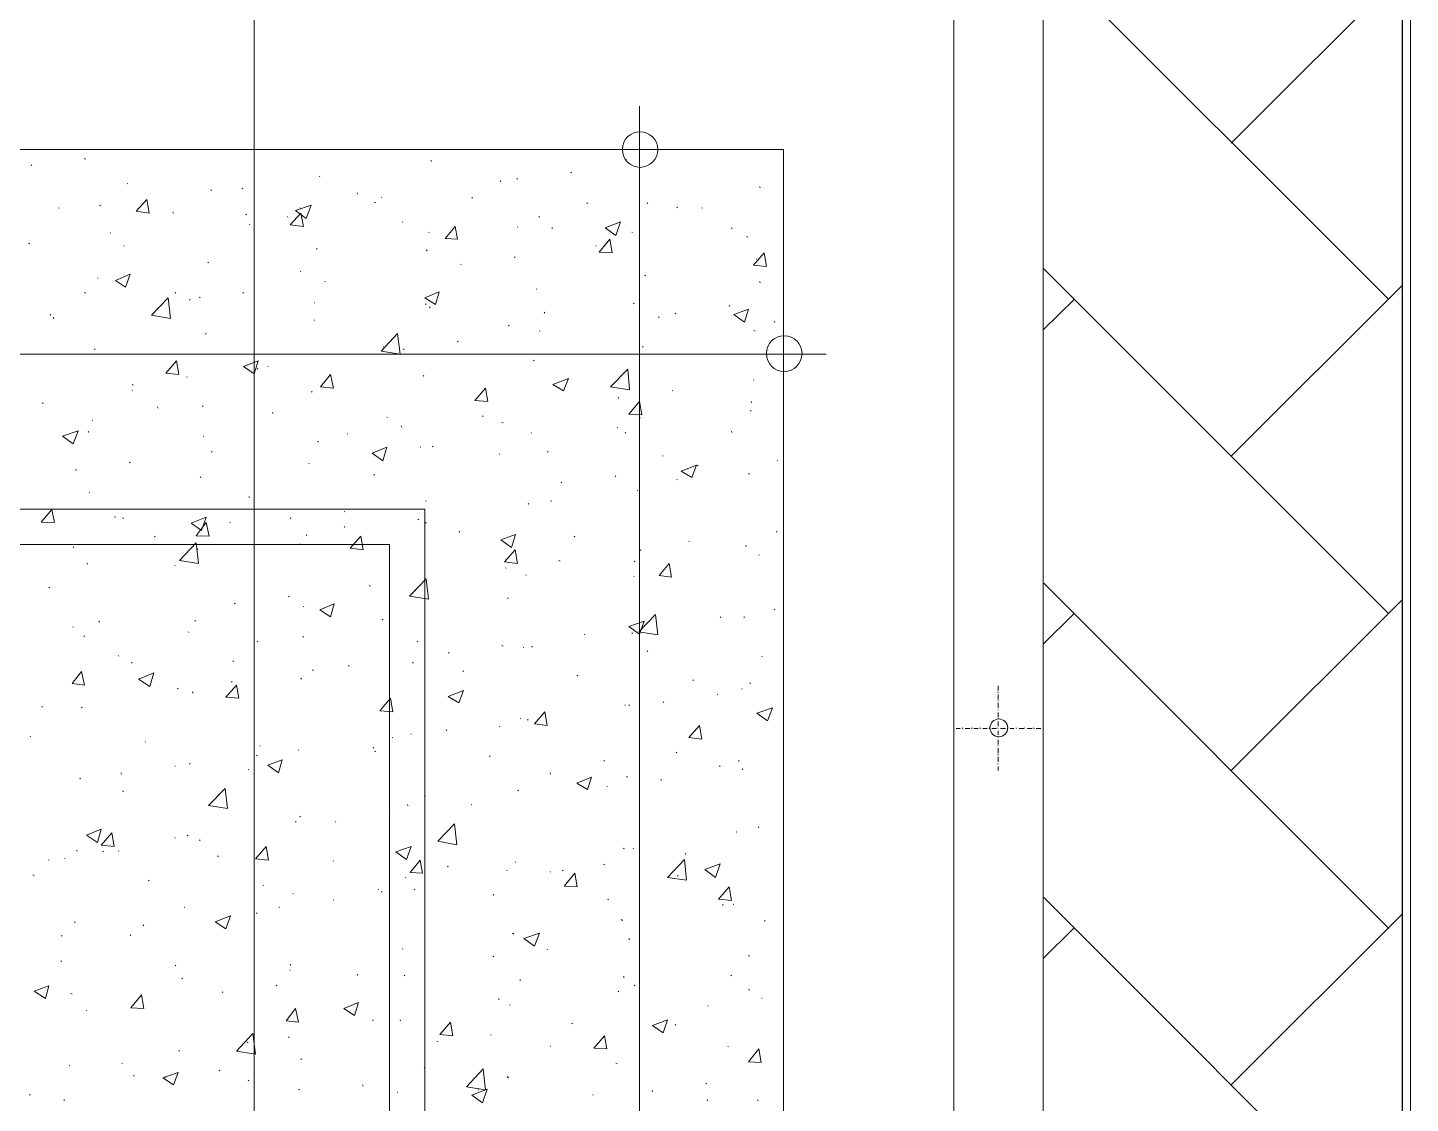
# Model space of a CAD drawing. Header units: millimetres. Extents: x 2928 to 3112, y 1220 to 1280.
# Drawn here: x 2979.422 to 2983.309, y 1259.882 to 1262.905 of the extents above; entities that cross this region are included whole.
import ezdxf

# ---------------------------------------------------------------- set-up
doc = ezdxf.new("R2010")
doc.units = ezdxf.units.MM

msp = doc.modelspace()

# ---------------------------------------------------------------- linework, layer by layer
at = {"color": 7, "linetype": 'Continuous', "lineweight": -2, "true_color": 0x000007}
msp.add_lwpolyline([(2983.28525, 1264.04728), (2983.28525, 1239.30359), (2983.28525, 1239.30359)], dxfattribs=at)
at = {"color": 9, "linetype": 'Continuous', "lineweight": 5, "true_color": 0xbababa}
for points in [[(2983.30858, 1239.30359), (2983.30858, 1264.04728), (2983.30858, 1264.04728)], [(2983.24858, 1262.14059), (2982.27857, 1263.1106), (2982.27857, 1263.1106)], [(2982.80524, 1262.58059), (2983.28525, 1263.0606), (2983.28525, 1263.0606)], [(2983.24858, 1261.25724), (2982.27857, 1262.22725), (2982.27857, 1262.22725)], [(2982.80524, 1261.70058), (2983.28525, 1262.18059), (2983.28525, 1262.18059)], [(2983.24858, 1260.37389), (2982.27857, 1261.34391), (2982.27857, 1261.34391)], [(2982.80524, 1260.81723), (2983.28525, 1261.29724), (2983.28525, 1261.29724)], [(2983.24858, 1259.49055), (2982.27857, 1260.46056), (2982.27857, 1260.46056)], [(2982.80524, 1259.93389), (2983.28525, 1260.41389), (2983.28525, 1260.41389)]]:
    msp.add_lwpolyline(points, dxfattribs=at)
at = {"color": 252, "linetype": 'Continuous', "lineweight": 13, "true_color": 0x989898}
msp.add_lwpolyline([(2982.2769, 1240.06027), (2940.24797, 1240.06027), (2940.24797, 1263.2906), (2982.2769, 1263.2906)], close=True, dxfattribs=at)
at = {"color": 7, "linetype": 'Continuous', "lineweight": 20, "true_color": 0x000007}
msp.add_lwpolyline([(2957.20821, 1263.03893), (2982.02523, 1263.03893), (2982.02523, 1240.31361), (2957.20821, 1240.31361), (2957.20821, 1240.06027), (2982.2769, 1240.06027), (2982.2769, 1263.2906), (2957.20821, 1263.2906)], close=True, dxfattribs=at)
at = {"color": 253, "linetype": 'Continuous', "lineweight": 5, "true_color": 0x9a9a9a}
for points in [[(2980.05854, 1262.93893), (2980.05854, 1240.41361), (2980.05854, 1240.41361)], [(2981.48356, 1262.56226), (2981.13189, 1262.56226), (2981.13189, 1262.56226)], [(2981.54689, 1262.49726), (2981.54689, 1261.97725), (2981.54689, 1261.97725)], [(2981.14189, 1262.46059), (2981.14189, 1240.89028), (2981.14189, 1240.89028)], [(2981.44522, 1261.98725), (2941.07965, 1261.98725), (2941.07965, 1261.98725)], [(2961.3116, 1241.9003), (2980.43854, 1241.9003), (2980.43854, 1247.74538), (2972.27343, 1247.74538), (2972.27343, 1256.61384), (2980.43854, 1256.61384), (2980.43854, 1261.45224), (2961.3116, 1261.45224), (2961.3116, 1249.1904)]]:
    msp.add_lwpolyline(points, dxfattribs=at)
at = {"color": 7, "linetype": 'Continuous', "lineweight": 20, "true_color": 0x000007}
for points in [[(2981.14189, 1262.44059), (2981.14189, 1262.68393), (2981.14189, 1262.68393)], [(2981.02022, 1262.56226), (2981.26355, 1262.56226), (2981.26355, 1262.56226)], [(2981.54689, 1262.10892), (2981.54689, 1261.86558), (2981.54689, 1261.86558)], [(2981.42522, 1261.98725), (2981.66689, 1261.98725), (2981.66689, 1261.98725)]]:
    msp.add_lwpolyline(points, dxfattribs=at)
at = {"color": 253, "linetype": 'Continuous', "lineweight": 5, "true_color": 0x9a9a9a}
for points in [[(2940.97965, 1262.56226), (2981.54689, 1262.56226), (2981.54689, 1240.79028), (2940.97965, 1240.79028)], [(2941.98633, 1261.55224), (2980.53854, 1261.55224), (2980.53854, 1241.8003), (2941.98633, 1241.8003)]]:
    msp.add_lwpolyline(points, close=True, dxfattribs=at)
at = {"color": 92, "linetype": 'Continuous', "lineweight": 13, "true_color": 0x00b800}
for points in [[(2979.5852, 1262.53559), (2979.58186, 1262.53726), (2979.58186, 1262.53726)], [(2980.55688, 1262.52892), (2980.55521, 1262.53226), (2980.55521, 1262.53226)], [(2981.10522, 1262.53226), (2981.10355, 1262.53393), (2981.10355, 1262.53393)], [(2981.18022, 1262.52726), (2981.17855, 1262.52892), (2981.17855, 1262.52892)], [(2979.43353, 1262.51726), (2979.43186, 1262.51892), (2979.43186, 1262.51892)], [(2980.24354, 1262.48559), (2980.24187, 1262.48726), (2980.24187, 1262.48726)], [(2980.95022, 1262.49726), (2980.94855, 1262.49892), (2980.94855, 1262.49892)], [(2979.70353, 1262.46559), (2979.70187, 1262.46726), (2979.70187, 1262.46726)], [(2979.93854, 1262.44726), (2979.93687, 1262.44892), (2979.93687, 1262.44892)], [(2980.02687, 1262.45226), (2980.02354, 1262.45392), (2980.02354, 1262.45392)], [(2980.75188, 1262.47226), (2980.75021, 1262.47392), (2980.75021, 1262.47392)], [(2980.79855, 1262.47892), (2980.79688, 1262.48059), (2980.79688, 1262.48059)], [(2981.48189, 1262.45559), (2981.47856, 1262.45726), (2981.47856, 1262.45726)], [(2979.72687, 1262.38892), (2979.75687, 1262.42226), (2979.75687, 1262.42226)], [(2979.76353, 1262.38392), (2979.75687, 1262.42226), (2979.75687, 1262.42226)], [(2980.35021, 1262.43726), (2980.34854, 1262.44059), (2980.34854, 1262.44059)], [(2980.40021, 1262.41226), (2980.39688, 1262.41392), (2980.39688, 1262.41392)], [(2980.41688, 1262.42726), (2980.41521, 1262.42892), (2980.41521, 1262.42892)], [(2980.67188, 1262.42559), (2980.67021, 1262.42726), (2980.67021, 1262.42726)], [(2980.99522, 1262.41059), (2980.99355, 1262.41226), (2980.99355, 1262.41226)], [(2981.16522, 1262.41059), (2981.16355, 1262.41226), (2981.16355, 1262.41226)], [(2979.5102, 1262.39726), (2979.50853, 1262.39892), (2979.50853, 1262.39892)], [(2979.62686, 1262.40392), (2979.6252, 1262.40559), (2979.6252, 1262.40559)], [(2979.72687, 1262.38892), (2979.76353, 1262.38392), (2979.76353, 1262.38392)], [(2979.83187, 1262.38392), (2979.8302, 1262.38726), (2979.8302, 1262.38726)], [(2980.03687, 1262.37892), (2980.0352, 1262.38059), (2980.0352, 1262.38059)], [(2980.15354, 1262.37226), (2980.15187, 1262.37392), (2980.15187, 1262.37392)], [(2980.16021, 1262.35059), (2980.19021, 1262.38392), (2980.19021, 1262.38392)], [(2980.17521, 1262.39059), (2980.21854, 1262.40559), (2980.21854, 1262.40559)], [(2980.17521, 1262.39059), (2980.20521, 1262.36892), (2980.20521, 1262.36892)], [(2980.18854, 1262.39726), (2980.18687, 1262.39892), (2980.18687, 1262.39892)], [(2980.19687, 1262.34559), (2980.19021, 1262.38392), (2980.19021, 1262.38392)], [(2980.20521, 1262.36892), (2980.21854, 1262.40559), (2980.21854, 1262.40559)], [(2980.86022, 1262.37226), (2980.85855, 1262.37392), (2980.85855, 1262.37392)], [(2981.24855, 1262.39892), (2981.24689, 1262.40059), (2981.24689, 1262.40059)], [(2981.31856, 1262.39726), (2981.31689, 1262.39892), (2981.31689, 1262.39892)], [(2980.04687, 1262.35059), (2980.0452, 1262.35226), (2980.0452, 1262.35226)], [(2980.16021, 1262.35059), (2980.19687, 1262.34559), (2980.19687, 1262.34559)], [(2980.47688, 1262.35726), (2980.47521, 1262.35892), (2980.47521, 1262.35892)], [(2980.55021, 1262.32892), (2980.54854, 1262.33059), (2980.54854, 1262.33059)], [(2980.59521, 1262.31226), (2980.62355, 1262.34559), (2980.62355, 1262.34559)], [(2980.63021, 1262.31059), (2980.62355, 1262.34559), (2980.62355, 1262.34559)], [(2980.80021, 1262.34392), (2980.79855, 1262.34559), (2980.79855, 1262.34559)], [(2980.89688, 1262.34059), (2980.89522, 1262.34226), (2980.89522, 1262.34226)], [(2981.04522, 1262.34226), (2981.08855, 1262.35892), (2981.08855, 1262.35892)], [(2981.04522, 1262.34226), (2981.07522, 1262.32059), (2981.07522, 1262.32059)], [(2981.07522, 1262.32059), (2981.08855, 1262.35892), (2981.08855, 1262.35892)], [(2981.12189, 1262.32892), (2981.12022, 1262.33059), (2981.12022, 1262.33059)], [(2981.40189, 1262.34059), (2981.40022, 1262.34226), (2981.40022, 1262.34226)], [(2979.42686, 1262.29726), (2979.42519, 1262.29892), (2979.42519, 1262.29892)], [(2979.6552, 1262.32726), (2979.65353, 1262.32892), (2979.65353, 1262.32892)], [(2979.69353, 1262.29059), (2979.69187, 1262.29225), (2979.69187, 1262.29225)], [(2980.59521, 1262.31226), (2980.63021, 1262.31059), (2980.63021, 1262.31059)], [(2981.02022, 1262.29059), (2981.01855, 1262.29225), (2981.01855, 1262.29225)], [(2981.02855, 1262.27392), (2981.05855, 1262.31059), (2981.05855, 1262.31059)], [(2981.06522, 1262.27225), (2981.05855, 1262.31059), (2981.05855, 1262.31059)], [(2981.44522, 1262.31559), (2981.44356, 1262.31892), (2981.44356, 1262.31892)], [(2980.23521, 1262.28225), (2980.23354, 1262.28392), (2980.23354, 1262.28392)], [(2980.54521, 1262.27725), (2980.54188, 1262.28059), (2980.54188, 1262.28059)], [(2980.79188, 1262.25892), (2980.79021, 1262.26059), (2980.79021, 1262.26059)], [(2981.02855, 1262.27392), (2981.06522, 1262.27225), (2981.06522, 1262.27225)], [(2981.46189, 1262.23725), (2981.49189, 1262.27225), (2981.49189, 1262.27225)], [(2981.47189, 1262.25392), (2981.47022, 1262.25559), (2981.47022, 1262.25559)], [(2981.49856, 1262.23392), (2981.49189, 1262.27225), (2981.49189, 1262.27225)], [(2979.9302, 1262.24392), (2979.92854, 1262.24559), (2979.92854, 1262.24559)], [(2980.19021, 1262.21892), (2980.18854, 1262.22059), (2980.18854, 1262.22059)], [(2980.64021, 1262.23892), (2980.63855, 1262.24059), (2980.63855, 1262.24059)], [(2981.46189, 1262.23725), (2981.49856, 1262.23392), (2981.49856, 1262.23392)], [(2979.6202, 1262.20059), (2979.61853, 1262.20225), (2979.61853, 1262.20225)], [(2979.66853, 1262.19392), (2979.7102, 1262.21225), (2979.7102, 1262.21225)], [(2979.66853, 1262.19392), (2979.69687, 1262.17559), (2979.69687, 1262.17559)], [(2979.69687, 1262.17559), (2979.7102, 1262.21225), (2979.7102, 1262.21225)], [(2980.25854, 1262.19059), (2980.25687, 1262.19225), (2980.25687, 1262.19225)], [(2981.15855, 1262.20725), (2981.15689, 1262.20892), (2981.15689, 1262.20892)], [(2981.48189, 1262.18892), (2981.47856, 1262.19059), (2981.47856, 1262.19059)], [(2979.5852, 1262.15892), (2979.58186, 1262.16059), (2979.58186, 1262.16059)], [(2979.7702, 1262.09725), (2979.81687, 1262.14559), (2979.81687, 1262.14559)], [(2979.82353, 1262.08725), (2979.81687, 1262.14559), (2979.81687, 1262.14559)], [(2979.83853, 1262.15892), (2979.83687, 1262.16059), (2979.83687, 1262.16059)], [(2979.87853, 1262.13892), (2979.87687, 1262.14059), (2979.87687, 1262.14059)], [(2979.90687, 1262.14559), (2979.9052, 1262.14725), (2979.9052, 1262.14725)], [(2980.02854, 1262.15892), (2980.02687, 1262.16059), (2980.02687, 1262.16059)], [(2980.53854, 1262.14559), (2980.57854, 1262.16225), (2980.57854, 1262.16225)], [(2980.53854, 1262.14559), (2980.56854, 1262.12725), (2980.56854, 1262.12725)], [(2980.56854, 1262.12725), (2980.57854, 1262.16225), (2980.57854, 1262.16225)], [(2980.85355, 1262.16892), (2980.85188, 1262.17059), (2980.85188, 1262.17059)], [(2979.48686, 1262.09725), (2979.4852, 1262.09892), (2979.4852, 1262.09892)], [(2979.7702, 1262.09725), (2979.82353, 1262.08725), (2979.82353, 1262.08725)], [(2980.22854, 1262.13059), (2980.22687, 1262.13225), (2980.22687, 1262.13225)], [(2980.54188, 1262.12725), (2980.54021, 1262.12892), (2980.54021, 1262.12892)], [(2980.55354, 1262.11725), (2980.55188, 1262.12059), (2980.55188, 1262.12059)], [(2980.87522, 1262.10225), (2980.87355, 1262.10559), (2980.87355, 1262.10559)], [(2981.12689, 1262.12892), (2981.12522, 1262.13059), (2981.12522, 1262.13059)], [(2981.24355, 1262.10059), (2981.24189, 1262.10225), (2981.24189, 1262.10225)], [(2981.39522, 1262.12225), (2981.39356, 1262.12392), (2981.39356, 1262.12392)], [(2981.40689, 1262.09892), (2981.44856, 1262.11392), (2981.44856, 1262.11392)], [(2981.40689, 1262.09892), (2981.43689, 1262.07725), (2981.43689, 1262.07725)], [(2981.43689, 1262.07725), (2981.44856, 1262.11392), (2981.44856, 1262.11392)], [(2979.4952, 1262.08725), (2979.49353, 1262.09059), (2979.49353, 1262.09059)], [(2980.22854, 1262.08225), (2980.22687, 1262.08392), (2980.22687, 1262.08392)], [(2980.77521, 1262.06725), (2980.77355, 1262.06892), (2980.77355, 1262.06892)], [(2981.19689, 1262.09059), (2981.19522, 1262.09225), (2981.19522, 1262.09225)], [(2981.52189, 1262.07725), (2981.52022, 1262.07892), (2981.52022, 1262.07892)], [(2979.92354, 1262.04392), (2979.92187, 1262.04558), (2979.92187, 1262.04558)], [(2980.41521, 1261.99558), (2980.46188, 1262.04558), (2980.46188, 1262.04558)], [(2980.46854, 1261.98725), (2980.46188, 1262.04558), (2980.46188, 1262.04558)], [(2980.63188, 1262.02225), (2980.63021, 1262.02392), (2980.63021, 1262.02392)], [(2980.86188, 1262.05225), (2980.86022, 1262.05392), (2980.86022, 1262.05392)], [(2981.46689, 1262.05225), (2981.46356, 1262.05392), (2981.46356, 1262.05392)], [(2979.61186, 1262.00058), (2979.6102, 1262.00225), (2979.6102, 1262.00225)], [(2980.41521, 1261.99558), (2980.46854, 1261.98725), (2980.46854, 1261.98725)], [(2980.42354, 1262.00725), (2980.42188, 1262.00892), (2980.42188, 1262.00892)], [(2980.48021, 1262.00058), (2980.47854, 1262.00225), (2980.47854, 1262.00225)], [(2981.15189, 1262.00725), (2981.15022, 1262.00892), (2981.15022, 1262.00892)], [(2979.8102, 1261.93392), (2979.8402, 1261.96892), (2979.8402, 1261.96892)], [(2979.84687, 1261.93058), (2979.8402, 1261.96892), (2979.8402, 1261.96892)], [(2980.02854, 1261.95225), (2980.0702, 1261.96892), (2980.0702, 1261.96892)], [(2980.02854, 1261.95225), (2980.05854, 1261.93225), (2980.05854, 1261.93225)], [(2980.05854, 1261.93225), (2980.0702, 1261.96892), (2980.0702, 1261.96892)], [(2980.06854, 1261.94558), (2980.06687, 1261.94725), (2980.06687, 1261.94725)], [(2980.09854, 1261.95225), (2980.09687, 1261.95392), (2980.09687, 1261.95392)], [(2980.84522, 1261.96892), (2980.84355, 1261.97058), (2980.84355, 1261.97058)], [(2981.06022, 1261.89558), (2981.10855, 1261.94558), (2981.10855, 1261.94558)], [(2981.11355, 1261.88725), (2981.10855, 1261.94558), (2981.10855, 1261.94558)], [(2979.71853, 1261.90058), (2979.71687, 1261.90225), (2979.71687, 1261.90225)], [(2979.8102, 1261.93392), (2979.84687, 1261.93058), (2979.84687, 1261.93058)], [(2979.8702, 1261.92225), (2979.86853, 1261.92392), (2979.86853, 1261.92392)], [(2980.24521, 1261.89558), (2980.27354, 1261.93058), (2980.27354, 1261.93058)], [(2980.28187, 1261.89225), (2980.27354, 1261.93058), (2980.27354, 1261.93058)], [(2980.53521, 1261.92558), (2980.53354, 1261.92725), (2980.53354, 1261.92725)], [(2980.89855, 1261.90225), (2980.94188, 1261.91892), (2980.94188, 1261.91892)], [(2980.89855, 1261.90225), (2980.92855, 1261.88392), (2980.92855, 1261.88392)], [(2980.92855, 1261.88392), (2980.94188, 1261.91892), (2980.94188, 1261.91892)], [(2981.46356, 1261.91392), (2981.46189, 1261.91558), (2981.46189, 1261.91558)], [(2979.71687, 1261.88558), (2979.7152, 1261.88725), (2979.7152, 1261.88725)], [(2980.22187, 1261.88058), (2980.22021, 1261.88225), (2980.22021, 1261.88225)], [(2980.24521, 1261.89558), (2980.28187, 1261.89225), (2980.28187, 1261.89225)], [(2980.67855, 1261.85725), (2980.70855, 1261.89225), (2980.70855, 1261.89225)], [(2980.71521, 1261.85392), (2980.70855, 1261.89225), (2980.70855, 1261.89225)], [(2981.06022, 1261.89558), (2981.11355, 1261.88725), (2981.11355, 1261.88725)], [(2981.08355, 1261.86392), (2981.08189, 1261.86558), (2981.08189, 1261.86558)], [(2981.23522, 1261.88392), (2981.23355, 1261.88558), (2981.23355, 1261.88558)], [(2979.4652, 1261.84892), (2979.46353, 1261.85058), (2979.46353, 1261.85058)], [(2979.78853, 1261.83558), (2979.78687, 1261.83892), (2979.78687, 1261.83892)], [(2979.9152, 1261.84058), (2979.91354, 1261.84225), (2979.91354, 1261.84225)], [(2980.67855, 1261.85725), (2980.71521, 1261.85392), (2980.71521, 1261.85392)], [(2981.11189, 1261.81891), (2981.14189, 1261.85392), (2981.14189, 1261.85392)], [(2981.14855, 1261.81725), (2981.14189, 1261.85392), (2981.14189, 1261.85392)], [(2981.45522, 1261.82725), (2981.45356, 1261.82891), (2981.45356, 1261.82891)], [(2981.45689, 1261.85058), (2981.45522, 1261.85392), (2981.45522, 1261.85392)], [(2979.6052, 1261.80058), (2979.60353, 1261.80225), (2979.60353, 1261.80225)], [(2980.11187, 1261.82058), (2980.1102, 1261.82391), (2980.1102, 1261.82391)], [(2980.43354, 1261.80891), (2980.43188, 1261.81058), (2980.43188, 1261.81058)], [(2980.47354, 1261.78225), (2980.47188, 1261.78558), (2980.47188, 1261.78558)], [(2980.70188, 1261.81225), (2980.70021, 1261.81391), (2980.70021, 1261.81391)], [(2980.75855, 1261.79391), (2980.75521, 1261.79558), (2980.75521, 1261.79558)], [(2981.11189, 1261.81891), (2981.14855, 1261.81725), (2981.14855, 1261.81725)], [(2981.14355, 1261.80725), (2981.14189, 1261.80891), (2981.14189, 1261.80891)], [(2979.5202, 1261.75725), (2979.56353, 1261.77225), (2979.56353, 1261.77225)], [(2979.5202, 1261.75725), (2979.5502, 1261.73558), (2979.5502, 1261.73558)], [(2979.5502, 1261.73558), (2979.56353, 1261.77225), (2979.56353, 1261.77225)], [(2979.59353, 1261.76725), (2979.59186, 1261.77058), (2979.59186, 1261.77058)], [(2979.91687, 1261.75558), (2979.9152, 1261.75725), (2979.9152, 1261.75725)], [(2980.32187, 1261.76225), (2980.32021, 1261.76391), (2980.32021, 1261.76391)], [(2980.83855, 1261.76558), (2980.83688, 1261.76725), (2980.83688, 1261.76725)], [(2981.08022, 1261.78058), (2981.07855, 1261.78225), (2981.07855, 1261.78225)], [(2981.10355, 1261.76558), (2981.10189, 1261.76725), (2981.10189, 1261.76725)], [(2981.40189, 1261.76725), (2981.40022, 1261.77058), (2981.40022, 1261.77058)], [(2981.54689, 1261.78058), (2981.54523, 1261.78225), (2981.54523, 1261.78225)], [(2981.54689, 1261.78058), (2981.54523, 1261.78225), (2981.54523, 1261.78225)], [(2979.9402, 1261.71225), (2979.93854, 1261.71391), (2979.93854, 1261.71391)], [(2980.24021, 1261.74058), (2980.23687, 1261.74225), (2980.23687, 1261.74225)], [(2980.39021, 1261.70891), (2980.43188, 1261.72558), (2980.43188, 1261.72558)], [(2980.39021, 1261.70891), (2980.42021, 1261.68725), (2980.42021, 1261.68725)], [(2980.42021, 1261.68725), (2980.43188, 1261.72558), (2980.43188, 1261.72558)], [(2980.52688, 1261.72558), (2980.52521, 1261.72725), (2980.52521, 1261.72725)], [(2980.56188, 1261.72725), (2980.56021, 1261.72891), (2980.56021, 1261.72891)], [(2980.88522, 1261.71225), (2980.88355, 1261.71391), (2980.88355, 1261.71391)], [(2979.7102, 1261.68225), (2979.70853, 1261.68391), (2979.70853, 1261.68391)], [(2980.21354, 1261.67891), (2980.21187, 1261.68058), (2980.21187, 1261.68058)], [(2980.74855, 1261.70558), (2980.74688, 1261.70725), (2980.74688, 1261.70725)], [(2981.20855, 1261.70058), (2981.20689, 1261.70225), (2981.20689, 1261.70225)], [(2981.25855, 1261.65891), (2981.30189, 1261.67558), (2981.30189, 1261.67558)], [(2981.28855, 1261.64058), (2981.30189, 1261.67558), (2981.30189, 1261.67558)], [(2981.30689, 1261.67391), (2981.30356, 1261.67558), (2981.30356, 1261.67558)], [(2981.53023, 1261.68725), (2981.52856, 1261.68891), (2981.52856, 1261.68891)], [(2979.55853, 1261.66058), (2979.55686, 1261.66391), (2979.55686, 1261.66391)], [(2979.90854, 1261.64058), (2979.90687, 1261.64225), (2979.90687, 1261.64225)], [(2980.39688, 1261.64725), (2980.39521, 1261.64891), (2980.39521, 1261.64891)], [(2981.07522, 1261.64391), (2981.07355, 1261.64558), (2981.07355, 1261.64558)], [(2981.24855, 1261.63391), (2981.24689, 1261.63558), (2981.24689, 1261.63558)], [(2981.25855, 1261.65891), (2981.28855, 1261.64058), (2981.28855, 1261.64058)], [(2981.45189, 1261.65058), (2981.44856, 1261.65225), (2981.44856, 1261.65225)], [(2979.59686, 1261.59725), (2979.5952, 1261.59891), (2979.5952, 1261.59891)], [(2980.92355, 1261.62558), (2980.92188, 1261.62725), (2980.92188, 1261.62725)], [(2981.13689, 1261.60391), (2981.13522, 1261.60558), (2981.13522, 1261.60558)], [(2980.0452, 1261.58391), (2980.04354, 1261.58724), (2980.04354, 1261.58724)], [(2980.54188, 1261.57391), (2980.54021, 1261.57558), (2980.54021, 1261.57558)], [(2980.83022, 1261.56558), (2980.82855, 1261.56724), (2980.82855, 1261.56724)], [(2980.89522, 1261.57391), (2980.89188, 1261.57558), (2980.89188, 1261.57558)], [(2979.4602, 1261.51558), (2979.4902, 1261.55058), (2979.4902, 1261.55058)], [(2979.4602, 1261.51558), (2979.49686, 1261.51391), (2979.49686, 1261.51391)], [(2979.49686, 1261.51391), (2979.4902, 1261.55058), (2979.4902, 1261.55058)], [(2979.66853, 1261.52891), (2979.6652, 1261.53058), (2979.6652, 1261.53058)], [(2979.69187, 1261.52558), (2979.68853, 1261.52724), (2979.68853, 1261.52724)], [(2979.88187, 1261.51224), (2979.92354, 1261.52891), (2979.92354, 1261.52891)], [(2979.8952, 1261.47724), (2979.92354, 1261.51391), (2979.92354, 1261.51391)], [(2979.9102, 1261.49224), (2979.92354, 1261.52891), (2979.92354, 1261.52891)], [(2979.93187, 1261.47558), (2979.92354, 1261.51391), (2979.92354, 1261.51391)], [(2979.99187, 1261.51391), (2979.9902, 1261.51558), (2979.9902, 1261.51558)], [(2980.16187, 1261.52558), (2980.16021, 1261.52724), (2980.16021, 1261.52724)], [(2980.31354, 1261.54391), (2980.31187, 1261.54558), (2980.31187, 1261.54558)], [(2980.52188, 1261.52224), (2980.51854, 1261.52391), (2980.51854, 1261.52391)], [(2980.54188, 1261.51224), (2980.54021, 1261.51391), (2980.54021, 1261.51391)], [(2979.7802, 1261.47391), (2979.77853, 1261.47558), (2979.77853, 1261.47558)], [(2979.88187, 1261.51224), (2979.9102, 1261.49224), (2979.9102, 1261.49224)], [(2979.8952, 1261.47724), (2979.93187, 1261.47558), (2979.93187, 1261.47558)], [(2980.20687, 1261.47724), (2980.20521, 1261.48058), (2980.20521, 1261.48058)], [(2980.31354, 1261.50058), (2980.31187, 1261.50391), (2980.31187, 1261.50391)], [(2980.32854, 1261.44224), (2980.35854, 1261.47558), (2980.35854, 1261.47558)], [(2980.36521, 1261.43724), (2980.35854, 1261.47558), (2980.35854, 1261.47558)], [(2980.63688, 1261.48724), (2980.63521, 1261.48891), (2980.63521, 1261.48891)], [(2980.75188, 1261.46558), (2980.79355, 1261.48058), (2980.79355, 1261.48058)], [(2980.78188, 1261.44391), (2980.79355, 1261.48058), (2980.79355, 1261.48058)], [(2980.96022, 1261.47391), (2980.95855, 1261.47558), (2980.95855, 1261.47558)], [(2981.52856, 1261.48724), (2981.52689, 1261.48891), (2981.52689, 1261.48891)], [(2979.55186, 1261.44391), (2979.5502, 1261.44558), (2979.5502, 1261.44558)], [(2979.84853, 1261.40724), (2979.8952, 1261.45724), (2979.8952, 1261.45724)], [(2979.90187, 1261.39891), (2979.8952, 1261.45724), (2979.8952, 1261.45724)], [(2979.9002, 1261.43891), (2979.89854, 1261.44058), (2979.89854, 1261.44058)], [(2980.19021, 1261.45224), (2980.18854, 1261.45391), (2980.18854, 1261.45391)], [(2980.32854, 1261.44224), (2980.36521, 1261.43724), (2980.36521, 1261.43724)], [(2980.75188, 1261.46558), (2980.78188, 1261.44391), (2980.78188, 1261.44391)], [(2980.76188, 1261.40391), (2980.79188, 1261.43724), (2980.79188, 1261.43724)], [(2980.79855, 1261.39891), (2980.79188, 1261.43724), (2980.79188, 1261.43724)], [(2981.14689, 1261.43558), (2981.14355, 1261.43724), (2981.14355, 1261.43724)], [(2981.28189, 1261.46058), (2981.28022, 1261.46224), (2981.28022, 1261.46224)], [(2981.44189, 1261.44724), (2981.44022, 1261.45058), (2981.44022, 1261.45058)], [(2979.5902, 1261.39724), (2979.58853, 1261.39891), (2979.58853, 1261.39891)], [(2979.84853, 1261.40724), (2979.90187, 1261.39891), (2979.90187, 1261.39891)], [(2980.76188, 1261.40391), (2980.79855, 1261.39891), (2980.79855, 1261.39891)], [(2980.91855, 1261.40558), (2980.91522, 1261.40724), (2980.91522, 1261.40724)], [(2981.12855, 1261.40391), (2981.12689, 1261.40558), (2981.12689, 1261.40558)], [(2981.19689, 1261.36558), (2981.22522, 1261.39891), (2981.22522, 1261.39891)], [(2981.23189, 1261.36057), (2981.22522, 1261.39891), (2981.22522, 1261.39891)], [(2981.47856, 1261.42224), (2981.47689, 1261.42391), (2981.47689, 1261.42391)], [(2979.83687, 1261.39224), (2979.8352, 1261.39391), (2979.8352, 1261.39391)], [(2980.76688, 1261.38558), (2980.76521, 1261.38724), (2980.76521, 1261.38724)], [(2980.82355, 1261.36558), (2980.82188, 1261.36724), (2980.82188, 1261.36724)], [(2981.12689, 1261.36224), (2981.12522, 1261.36391), (2981.12522, 1261.36391)], [(2981.19689, 1261.36558), (2981.23189, 1261.36057), (2981.23189, 1261.36057)], [(2979.48353, 1261.33057), (2979.48186, 1261.33224), (2979.48186, 1261.33224)], [(2980.38521, 1261.33557), (2980.38188, 1261.33724), (2980.38188, 1261.33724)], [(2980.49521, 1261.30724), (2980.54188, 1261.35557), (2980.54188, 1261.35557)], [(2980.51188, 1261.32224), (2980.51021, 1261.32391), (2980.51021, 1261.32391)], [(2980.54854, 1261.29891), (2980.54188, 1261.35557), (2980.54188, 1261.35557)], [(2980.0052, 1261.28557), (2980.00354, 1261.28724), (2980.00354, 1261.28724)], [(2980.15687, 1261.30557), (2980.15521, 1261.30724), (2980.15521, 1261.30724)], [(2980.24354, 1261.26891), (2980.28354, 1261.28557), (2980.28354, 1261.28557)], [(2980.27354, 1261.24891), (2980.28354, 1261.28557), (2980.28354, 1261.28557)], [(2980.49521, 1261.30724), (2980.54854, 1261.29891), (2980.54854, 1261.29891)], [(2980.77355, 1261.30057), (2980.77021, 1261.30224), (2980.77021, 1261.30224)], [(2980.19854, 1261.27724), (2980.19687, 1261.27891), (2980.19687, 1261.27891)], [(2980.24354, 1261.26891), (2980.27354, 1261.24891), (2980.27354, 1261.24891)], [(2980.42021, 1261.24057), (2980.41854, 1261.24224), (2980.41854, 1261.24224)], [(2981.14022, 1261.20724), (2981.18689, 1261.25557), (2981.18689, 1261.25557)], [(2981.19355, 1261.19891), (2981.18689, 1261.25557), (2981.18689, 1261.25557)], [(2981.37022, 1261.24724), (2981.36856, 1261.24891), (2981.36856, 1261.24891)], [(2981.43689, 1261.24724), (2981.43522, 1261.24891), (2981.43522, 1261.24891)], [(2981.52189, 1261.26891), (2981.52022, 1261.27057), (2981.52022, 1261.27057)], [(2979.5502, 1261.22057), (2979.54853, 1261.22224), (2979.54853, 1261.22224)], [(2979.62353, 1261.23391), (2979.62186, 1261.23724), (2979.62186, 1261.23724)], [(2979.8752, 1261.20557), (2979.87353, 1261.20724), (2979.87353, 1261.20724)], [(2979.89353, 1261.23724), (2979.89187, 1261.23891), (2979.89187, 1261.23891)], [(2981.11189, 1261.22224), (2981.15522, 1261.23724), (2981.15522, 1261.23724)], [(2981.11189, 1261.22224), (2981.14189, 1261.20057), (2981.14189, 1261.20057)], [(2981.12189, 1261.20224), (2981.12022, 1261.20391), (2981.12022, 1261.20391)], [(2981.14022, 1261.20724), (2981.19355, 1261.19891), (2981.19355, 1261.19891)], [(2981.14189, 1261.20057), (2981.15522, 1261.23724), (2981.15522, 1261.23724)], [(2979.58186, 1261.19391), (2979.5802, 1261.19557), (2979.5802, 1261.19557)], [(2980.06854, 1261.17891), (2980.06687, 1261.18057), (2980.06687, 1261.18057)], [(2980.19687, 1261.19224), (2980.19521, 1261.19391), (2980.19521, 1261.19391)], [(2980.51854, 1261.17891), (2980.51688, 1261.18057), (2980.51688, 1261.18057)], [(2980.75855, 1261.16724), (2980.75521, 1261.16891), (2980.75521, 1261.16891)], [(2980.81688, 1261.16224), (2980.81521, 1261.16391), (2980.81521, 1261.16391)], [(2980.84188, 1261.16391), (2980.83855, 1261.16557), (2980.83855, 1261.16557)], [(2980.98855, 1261.19891), (2980.98688, 1261.20057), (2980.98688, 1261.20057)], [(2979.67853, 1261.13891), (2979.67687, 1261.14057), (2979.67687, 1261.14057)], [(2980.0002, 1261.1239), (2979.99854, 1261.12557), (2979.99854, 1261.12557)], [(2980.60688, 1261.14724), (2980.60521, 1261.14891), (2980.60521, 1261.14891)], [(2981.16522, 1261.15224), (2981.16355, 1261.15391), (2981.16355, 1261.15391)], [(2981.48689, 1261.13724), (2981.48522, 1261.13891), (2981.48522, 1261.13891)], [(2979.54686, 1261.06224), (2979.57353, 1261.09557), (2979.57353, 1261.09557)], [(2979.58186, 1261.05724), (2979.57353, 1261.09557), (2979.57353, 1261.09557)], [(2979.7152, 1261.1189), (2979.71353, 1261.12057), (2979.71353, 1261.12057)], [(2979.73353, 1261.0739), (2979.77687, 1261.09224), (2979.77687, 1261.09224)], [(2979.7652, 1261.0539), (2979.77687, 1261.09224), (2979.77687, 1261.09224)], [(2980.22521, 1261.0989), (2980.22187, 1261.10057), (2980.22187, 1261.10057)], [(2980.32521, 1261.11057), (2980.32354, 1261.11224), (2980.32354, 1261.11224)], [(2980.50688, 1261.1189), (2980.50354, 1261.12057), (2980.50354, 1261.12057)], [(2980.64688, 1261.09557), (2980.64521, 1261.09724), (2980.64521, 1261.09724)], [(2979.54686, 1261.06224), (2979.58186, 1261.05724), (2979.58186, 1261.05724)], [(2979.73353, 1261.0739), (2979.7652, 1261.0539), (2979.7652, 1261.0539)], [(2979.8452, 1261.04724), (2979.84353, 1261.0489), (2979.84353, 1261.0489)], [(2979.97854, 1261.0239), (2980.00854, 1261.05724), (2980.00854, 1261.05724)], [(2979.99687, 1261.06557), (2979.9952, 1261.06724), (2979.9952, 1261.06724)], [(2980.0152, 1261.02057), (2980.00854, 1261.05724), (2980.00854, 1261.05724)], [(2980.19187, 1261.0739), (2980.19021, 1261.07724), (2980.19021, 1261.07724)], [(2980.96855, 1261.0839), (2980.96688, 1261.08557), (2980.96688, 1261.08557)], [(2981.29355, 1261.07057), (2981.29189, 1261.07224), (2981.29189, 1261.07224)], [(2981.43022, 1261.04557), (2981.42856, 1261.04724), (2981.42856, 1261.04724)], [(2981.45356, 1261.06224), (2981.45189, 1261.0639), (2981.45189, 1261.0639)], [(2979.88687, 1261.03557), (2979.8852, 1261.0389), (2979.8852, 1261.0389)], [(2979.97854, 1261.0239), (2980.0152, 1261.02057), (2980.0152, 1261.02057)], [(2980.41188, 1260.98557), (2980.44188, 1261.02057), (2980.44188, 1261.02057)], [(2980.44854, 1260.98224), (2980.44188, 1261.02057), (2980.44188, 1261.02057)], [(2980.60355, 1261.02557), (2980.64688, 1261.04224), (2980.64688, 1261.04224)], [(2980.60355, 1261.02557), (2980.63355, 1261.00724), (2980.63355, 1261.00724)], [(2980.63355, 1261.00724), (2980.64688, 1261.04224), (2980.64688, 1261.04224)], [(2981.21022, 1261.0089), (2981.20855, 1261.01057), (2981.20855, 1261.01057)], [(2981.36189, 1261.03057), (2981.36022, 1261.03224), (2981.36022, 1261.03224)], [(2979.46353, 1260.99557), (2979.46186, 1260.99724), (2979.46186, 1260.99724)], [(2979.5752, 1260.9939), (2979.57353, 1260.99557), (2979.57353, 1260.99557)], [(2980.41188, 1260.98557), (2980.44854, 1260.98224), (2980.44854, 1260.98224)], [(2980.84688, 1260.9489), (2980.87522, 1260.98224), (2980.87522, 1260.98224)], [(2980.88188, 1260.9439), (2980.87522, 1260.98224), (2980.87522, 1260.98224)], [(2981.10189, 1261.00057), (2981.10022, 1261.00224), (2981.10022, 1261.00224)], [(2981.11355, 1261.00057), (2981.11189, 1261.00224), (2981.11189, 1261.00224)], [(2981.47189, 1260.9789), (2981.51522, 1260.9939), (2981.51522, 1260.9939)], [(2981.47189, 1260.9789), (2981.50189, 1260.95724), (2981.50189, 1260.95724)], [(2981.50189, 1260.95724), (2981.51522, 1260.9939), (2981.51522, 1260.9939)], [(2980.60021, 1260.9289), (2980.59855, 1260.93224), (2980.59855, 1260.93224)], [(2980.74855, 1260.94057), (2980.74688, 1260.94224), (2980.74688, 1260.94224)], [(2980.80855, 1260.96224), (2980.80688, 1260.9639), (2980.80688, 1260.9639)], [(2980.82855, 1260.9589), (2980.82688, 1260.96057), (2980.82688, 1260.96057)], [(2980.84688, 1260.9489), (2980.88188, 1260.9439), (2980.88188, 1260.9439)], [(2981.28022, 1260.91057), (2981.31022, 1260.9439), (2981.31022, 1260.9439)], [(2981.31689, 1260.90557), (2981.31022, 1260.9439), (2981.31022, 1260.9439)], [(2979.4302, 1260.91224), (2979.42853, 1260.9139), (2979.42853, 1260.9139)], [(2979.75353, 1260.89724), (2979.75187, 1260.8989), (2979.75187, 1260.8989)], [(2980.44854, 1260.9089), (2980.44688, 1260.91057), (2980.44688, 1260.91057)], [(2980.50021, 1260.9189), (2980.49854, 1260.92057), (2980.49854, 1260.92057)], [(2981.28022, 1260.91057), (2981.31689, 1260.90557), (2981.31689, 1260.90557)], [(2980.06687, 1260.8589), (2980.0652, 1260.86057), (2980.0652, 1260.86057)], [(2980.0752, 1260.88557), (2980.07354, 1260.88723), (2980.07354, 1260.88723)], [(2980.18354, 1260.8739), (2980.18187, 1260.87557), (2980.18187, 1260.87557)], [(2980.39521, 1260.88057), (2980.39354, 1260.88223), (2980.39354, 1260.88223)], [(2980.40021, 1260.87057), (2980.39688, 1260.87223), (2980.39688, 1260.87223)], [(2980.72188, 1260.85723), (2980.72021, 1260.8589), (2980.72021, 1260.8589)], [(2981.24689, 1260.86723), (2981.24522, 1260.8689), (2981.24522, 1260.8689)], [(2979.83687, 1260.8289), (2979.8352, 1260.83057), (2979.8352, 1260.83057)], [(2979.87853, 1260.83557), (2979.87687, 1260.83723), (2979.87687, 1260.83723)], [(2980.04354, 1260.8189), (2980.04187, 1260.82057), (2980.04187, 1260.82057)], [(2980.09687, 1260.83223), (2980.13687, 1260.84723), (2980.13687, 1260.84723)], [(2980.09687, 1260.83223), (2980.12687, 1260.81057), (2980.12687, 1260.81057)], [(2980.12687, 1260.81057), (2980.13687, 1260.84723), (2980.13687, 1260.84723)], [(2981.04355, 1260.8439), (2981.04188, 1260.84557), (2981.04188, 1260.84557)], [(2981.36856, 1260.8289), (2981.36689, 1260.83057), (2981.36689, 1260.83057)], [(2981.42189, 1260.8439), (2981.42022, 1260.84557), (2981.42022, 1260.84557)], [(2981.43189, 1260.82057), (2981.43022, 1260.82223), (2981.43022, 1260.82223)], [(2979.5702, 1260.7939), (2979.56853, 1260.79557), (2979.56853, 1260.79557)], [(2979.6852, 1260.80723), (2979.68353, 1260.81057), (2979.68353, 1260.81057)], [(2980.89188, 1260.80723), (2980.89022, 1260.81057), (2980.89022, 1260.81057)], [(2980.96522, 1260.78223), (2981.00688, 1260.7989), (2981.00688, 1260.7989)], [(2980.96522, 1260.78223), (2980.99522, 1260.7639), (2980.99522, 1260.7639)], [(2980.99522, 1260.7639), (2981.00688, 1260.7989), (2981.00688, 1260.7989)], [(2981.10855, 1260.7989), (2981.10522, 1260.80057), (2981.10522, 1260.80057)], [(2981.20355, 1260.79057), (2981.20189, 1260.79223), (2981.20189, 1260.79223)], [(2979.69187, 1260.7589), (2979.68853, 1260.76057), (2979.68853, 1260.76057)], [(2979.9302, 1260.7189), (2979.97687, 1260.76723), (2979.97687, 1260.76723)], [(2979.98354, 1260.71057), (2979.97687, 1260.76723), (2979.97687, 1260.76723)], [(2980.54021, 1260.74557), (2980.53854, 1260.74723), (2980.53854, 1260.74723)], [(2980.80188, 1260.76057), (2980.80021, 1260.76223), (2980.80021, 1260.76223)], [(2981.05188, 1260.77223), (2981.05022, 1260.7739), (2981.05022, 1260.7739)], [(2979.9302, 1260.7189), (2979.98354, 1260.71057), (2979.98354, 1260.71057)], [(2980.49188, 1260.7189), (2980.48854, 1260.72057), (2980.48854, 1260.72057)], [(2980.67021, 1260.72057), (2980.66855, 1260.72223), (2980.66855, 1260.72223)], [(2980.17687, 1260.67223), (2980.17521, 1260.6739), (2980.17521, 1260.6739)], [(2980.18854, 1260.68723), (2980.18687, 1260.6889), (2980.18687, 1260.6889)], [(2980.28854, 1260.67223), (2980.28687, 1260.6739), (2980.28687, 1260.6739)], [(2980.44021, 1260.69057), (2980.43854, 1260.69223), (2980.43854, 1260.69223)], [(2980.57521, 1260.6189), (2980.62188, 1260.66723), (2980.62188, 1260.66723)], [(2980.62855, 1260.6089), (2980.62188, 1260.66723), (2980.62188, 1260.66723)], [(2981.47689, 1260.65723), (2981.47522, 1260.6589), (2981.47522, 1260.6589)], [(2979.58686, 1260.63556), (2979.62853, 1260.65223), (2979.62853, 1260.65223)], [(2979.58686, 1260.63556), (2979.61853, 1260.61556), (2979.61853, 1260.61556)], [(2979.61853, 1260.61556), (2979.62853, 1260.65223), (2979.62853, 1260.65223)], [(2979.62853, 1260.60723), (2979.65853, 1260.64223), (2979.65853, 1260.64223)], [(2979.6652, 1260.6039), (2979.65853, 1260.64223), (2979.65853, 1260.64223)], [(2979.83687, 1260.62723), (2979.8352, 1260.6289), (2979.8352, 1260.6289)], [(2979.87187, 1260.6339), (2979.8702, 1260.63556), (2979.8702, 1260.63556)], [(2979.90687, 1260.62056), (2979.9052, 1260.62223), (2979.9052, 1260.62223)], [(2981.41522, 1260.6439), (2981.41356, 1260.64556), (2981.41356, 1260.64556)], [(2979.56186, 1260.59056), (2979.55853, 1260.59223), (2979.55853, 1260.59223)], [(2979.62853, 1260.60723), (2979.6652, 1260.6039), (2979.6652, 1260.6039)], [(2979.6352, 1260.5889), (2979.63353, 1260.59056), (2979.63353, 1260.59056)], [(2979.67853, 1260.59056), (2979.67687, 1260.59223), (2979.67687, 1260.59223)], [(2980.06187, 1260.5689), (2980.09187, 1260.6039), (2980.09187, 1260.6039)], [(2980.09854, 1260.56556), (2980.09187, 1260.6039), (2980.09187, 1260.6039)], [(2980.45688, 1260.5889), (2980.50021, 1260.6039), (2980.50021, 1260.6039)], [(2980.45688, 1260.5889), (2980.48688, 1260.56723), (2980.48688, 1260.56723)], [(2980.48688, 1260.56723), (2980.50021, 1260.6039), (2980.50021, 1260.6039)], [(2980.57521, 1260.6189), (2980.62855, 1260.6089), (2980.62855, 1260.6089)], [(2981.09855, 1260.59723), (2981.09689, 1260.5989), (2981.09689, 1260.5989)], [(2981.12522, 1260.59723), (2981.12355, 1260.5989), (2981.12355, 1260.5989)], [(2981.27189, 1260.58223), (2981.27022, 1260.5839), (2981.27022, 1260.5839)], [(2979.48186, 1260.56556), (2979.4802, 1260.56723), (2979.4802, 1260.56723)], [(2979.52686, 1260.5689), (2979.5252, 1260.57056), (2979.5252, 1260.57056)], [(2979.95854, 1260.57556), (2979.9552, 1260.57723), (2979.9552, 1260.57723)], [(2980.06187, 1260.5689), (2980.09854, 1260.56556), (2980.09854, 1260.56556)], [(2980.28187, 1260.56223), (2980.28021, 1260.5639), (2980.28021, 1260.5639)], [(2980.49688, 1260.53056), (2980.52521, 1260.56556), (2980.52521, 1260.56556)], [(2980.53188, 1260.5289), (2980.52521, 1260.56556), (2980.52521, 1260.56556)], [(2980.60355, 1260.54723), (2980.60188, 1260.5489), (2980.60188, 1260.5489)], [(2980.79355, 1260.5589), (2980.79188, 1260.56056), (2980.79188, 1260.56056)], [(2981.04355, 1260.55223), (2981.04188, 1260.5539), (2981.04188, 1260.5539)], [(2981.22022, 1260.51723), (2981.26855, 1260.56723), (2981.26855, 1260.56723)], [(2981.27355, 1260.5089), (2981.26855, 1260.56723), (2981.26855, 1260.56723)], [(2981.32522, 1260.5389), (2981.36856, 1260.55556), (2981.36856, 1260.55556)], [(2981.35522, 1260.51723), (2981.36856, 1260.55556), (2981.36856, 1260.55556)], [(2979.4402, 1260.52223), (2979.43686, 1260.5239), (2979.43686, 1260.5239)], [(2979.76353, 1260.50723), (2979.76187, 1260.5089), (2979.76187, 1260.5089)], [(2980.48521, 1260.51556), (2980.48354, 1260.51723), (2980.48354, 1260.51723)], [(2980.49688, 1260.53056), (2980.53188, 1260.5289), (2980.53188, 1260.5289)], [(2980.77021, 1260.53556), (2980.76855, 1260.53723), (2980.76855, 1260.53723)], [(2980.89188, 1260.53223), (2980.89022, 1260.5339), (2980.89022, 1260.5339)], [(2980.92688, 1260.53556), (2980.92522, 1260.53723), (2980.92522, 1260.53723)], [(2980.93022, 1260.49223), (2980.96022, 1260.5289), (2980.96022, 1260.5289)], [(2980.96688, 1260.49056), (2980.96022, 1260.5289), (2980.96022, 1260.5289)], [(2981.22022, 1260.51723), (2981.27355, 1260.5089), (2981.27355, 1260.5089)], [(2981.25022, 1260.52056), (2981.24855, 1260.52223), (2981.24855, 1260.52223)], [(2981.32522, 1260.5389), (2981.35522, 1260.51723), (2981.35522, 1260.51723)], [(2980.0852, 1260.4939), (2980.08354, 1260.49556), (2980.08354, 1260.49556)], [(2980.16854, 1260.47056), (2980.16687, 1260.47223), (2980.16687, 1260.47223)], [(2980.40854, 1260.48223), (2980.40688, 1260.4839), (2980.40688, 1260.4839)], [(2980.41854, 1260.47556), (2980.41688, 1260.47723), (2980.41688, 1260.47723)], [(2980.51021, 1260.48223), (2980.50854, 1260.4839), (2980.50854, 1260.4839)], [(2980.73188, 1260.46723), (2980.73021, 1260.4689), (2980.73021, 1260.4689)], [(2980.93022, 1260.49223), (2980.96688, 1260.49056), (2980.96688, 1260.49056)], [(2981.36356, 1260.45556), (2981.39356, 1260.49056), (2981.39356, 1260.49056)], [(2981.40022, 1260.45223), (2981.39356, 1260.49056), (2981.39356, 1260.49056)], [(2979.86353, 1260.43223), (2979.86187, 1260.4339), (2979.86187, 1260.4339)], [(2980.13021, 1260.43223), (2980.12854, 1260.4339), (2980.12854, 1260.4339)], [(2980.28187, 1260.45223), (2980.28021, 1260.4539), (2980.28021, 1260.4539)], [(2981.05522, 1260.4539), (2981.05188, 1260.45556), (2981.05188, 1260.45556)], [(2981.36356, 1260.45556), (2981.40022, 1260.45223), (2981.40022, 1260.45223)], [(2981.37689, 1260.4389), (2981.37522, 1260.44056), (2981.37522, 1260.44056)], [(2981.40689, 1260.44056), (2981.40522, 1260.44223), (2981.40522, 1260.44223)], [(2979.5552, 1260.39056), (2979.55353, 1260.39223), (2979.55353, 1260.39223)], [(2979.94854, 1260.39223), (2979.99187, 1260.40889), (2979.99187, 1260.40889)], [(2979.94854, 1260.39223), (2979.97854, 1260.37223), (2979.97854, 1260.37223)], [(2979.97854, 1260.37223), (2979.99187, 1260.40889), (2979.99187, 1260.40889)], [(2980.06687, 1260.41556), (2980.0652, 1260.41723), (2980.0652, 1260.41723)], [(2981.09355, 1260.39556), (2981.09022, 1260.39889), (2981.09022, 1260.39889)], [(2981.49522, 1260.39389), (2981.49356, 1260.39556), (2981.49356, 1260.39556)], [(2979.51853, 1260.35223), (2979.51686, 1260.35389), (2979.51686, 1260.35389)], [(2979.71187, 1260.35389), (2979.7102, 1260.35556), (2979.7102, 1260.35556)], [(2979.74853, 1260.38056), (2979.74687, 1260.38389), (2979.74687, 1260.38389)], [(2980.78855, 1260.35723), (2980.78521, 1260.36056), (2980.78521, 1260.36056)], [(2980.81688, 1260.34556), (2980.86022, 1260.36056), (2980.86022, 1260.36056)], [(2980.84688, 1260.32389), (2980.86022, 1260.36056), (2980.86022, 1260.36056)], [(2980.47688, 1260.31556), (2980.47521, 1260.31723), (2980.47521, 1260.31723)], [(2980.81688, 1260.34556), (2980.84688, 1260.32389), (2980.84688, 1260.32389)], [(2980.88355, 1260.31389), (2980.88188, 1260.31556), (2980.88188, 1260.31556)], [(2981.11355, 1260.34223), (2981.11189, 1260.34556), (2981.11189, 1260.34556)], [(2979.51686, 1260.28056), (2979.5152, 1260.28223), (2979.5152, 1260.28223)], [(2979.83853, 1260.26889), (2979.83687, 1260.27056), (2979.83687, 1260.27056)], [(2980.16187, 1260.27056), (2980.16021, 1260.27223), (2980.16021, 1260.27223)], [(2980.73188, 1260.29389), (2980.73021, 1260.29556), (2980.73021, 1260.29556)], [(2981.45189, 1260.29556), (2981.44856, 1260.29723), (2981.44856, 1260.29723)], [(2979.85687, 1260.23223), (2979.8552, 1260.23389), (2979.8552, 1260.23389)], [(2980.16021, 1260.25556), (2980.15854, 1260.25723), (2980.15854, 1260.25723)], [(2980.35021, 1260.24223), (2980.34854, 1260.24389), (2980.34854, 1260.24389)], [(2980.48188, 1260.24056), (2980.48021, 1260.24223), (2980.48021, 1260.24223)], [(2981.09855, 1260.23556), (2981.09689, 1260.23889), (2981.09689, 1260.23889)], [(2981.40022, 1260.24056), (2981.39856, 1260.24223), (2981.39856, 1260.24223)], [(2979.4402, 1260.19723), (2979.48186, 1260.21223), (2979.48186, 1260.21223)], [(2979.4402, 1260.19723), (2979.47186, 1260.17722), (2979.47186, 1260.17722)], [(2979.47186, 1260.17722), (2979.48186, 1260.21223), (2979.48186, 1260.21223)], [(2979.9702, 1260.19389), (2979.96854, 1260.19556), (2979.96854, 1260.19556)], [(2980.12187, 1260.21223), (2980.1202, 1260.21389), (2980.1202, 1260.21389)], [(2980.80688, 1260.22723), (2980.80521, 1260.22889), (2980.80521, 1260.22889)], [(2981.08355, 1260.19556), (2981.08189, 1260.19723), (2981.08189, 1260.19723)], [(2981.12855, 1260.21223), (2981.12689, 1260.21389), (2981.12689, 1260.21389)], [(2981.45189, 1260.20056), (2981.44856, 1260.20223), (2981.44856, 1260.20223)], [(2979.54686, 1260.18889), (2979.54353, 1260.19056), (2979.54353, 1260.19056)], [(2979.71187, 1260.15056), (2979.74187, 1260.18722), (2979.74187, 1260.18722)], [(2979.74853, 1260.14889), (2979.74187, 1260.18722), (2979.74187, 1260.18722)], [(2980.31021, 1260.14889), (2980.35187, 1260.16556), (2980.35187, 1260.16556)], [(2980.34021, 1260.12889), (2980.35187, 1260.16556), (2980.35187, 1260.16556)], [(2980.74688, 1260.17389), (2980.74521, 1260.17556), (2980.74521, 1260.17556)], [(2980.77855, 1260.15722), (2980.77688, 1260.15889), (2980.77688, 1260.15889)], [(2981.33522, 1260.15556), (2981.33356, 1260.15722), (2981.33356, 1260.15722)], [(2981.48689, 1260.17722), (2981.48522, 1260.17889), (2981.48522, 1260.17889)], [(2979.58853, 1260.14222), (2979.58686, 1260.14389), (2979.58686, 1260.14389)], [(2979.71187, 1260.15056), (2979.74853, 1260.14889), (2979.74853, 1260.14889)], [(2980.14854, 1260.11389), (2980.17521, 1260.14889), (2980.17521, 1260.14889)], [(2980.18354, 1260.11056), (2980.17521, 1260.14889), (2980.17521, 1260.14889)], [(2980.31021, 1260.14889), (2980.34021, 1260.12889), (2980.34021, 1260.12889)], [(2980.39354, 1260.11389), (2980.39188, 1260.11722), (2980.39188, 1260.11722)], [(2980.47021, 1260.11389), (2980.46854, 1260.11722), (2980.46854, 1260.11722)], [(2981.17855, 1260.10056), (2981.22022, 1260.11722), (2981.22022, 1260.11722)], [(2981.20855, 1260.08056), (2981.22022, 1260.11722), (2981.22022, 1260.11722)], [(2980.00854, 1260.02889), (2980.0552, 1260.07889), (2980.0552, 1260.07889)], [(2980.06187, 1260.02056), (2980.0552, 1260.07889), (2980.0552, 1260.07889)], [(2980.14854, 1260.11389), (2980.18354, 1260.11056), (2980.18354, 1260.11056)], [(2980.58021, 1260.07556), (2980.61021, 1260.11056), (2980.61021, 1260.11056)], [(2980.58021, 1260.07556), (2980.61688, 1260.07222), (2980.61688, 1260.07222)], [(2980.61688, 1260.07222), (2980.61021, 1260.11056), (2980.61021, 1260.11056)], [(2980.72521, 1260.07389), (2980.72355, 1260.07556), (2980.72355, 1260.07556)], [(2980.95355, 1260.10556), (2980.95188, 1260.10722), (2980.95188, 1260.10722)], [(2981.17855, 1260.10056), (2981.20855, 1260.08056), (2981.20855, 1260.08056)], [(2981.24355, 1260.10222), (2981.24189, 1260.10389), (2981.24189, 1260.10389)], [(2980.04187, 1260.05222), (2980.03854, 1260.05389), (2980.03854, 1260.05389)], [(2980.15687, 1260.06722), (2980.15521, 1260.06889), (2980.15521, 1260.06889)], [(2980.57521, 1260.05556), (2980.57188, 1260.05722), (2980.57188, 1260.05722)], [(2980.89188, 1260.04222), (2980.89022, 1260.04389), (2980.89022, 1260.04389)], [(2981.01355, 1260.03722), (2981.04355, 1260.07222), (2981.04355, 1260.07222)], [(2981.01355, 1260.03722), (2981.05022, 1260.03556), (2981.05022, 1260.03556)], [(2981.05022, 1260.03556), (2981.04355, 1260.07222), (2981.04355, 1260.07222)], [(2981.39189, 1260.04056), (2981.39022, 1260.04222), (2981.39022, 1260.04222)], [(2979.84853, 1260.02889), (2979.84687, 1260.03056), (2979.84687, 1260.03056)], [(2980.00854, 1260.02889), (2980.06187, 1260.02056), (2980.06187, 1260.02056)], [(2980.19187, 1260.00556), (2980.19021, 1260.00722), (2980.19021, 1260.00722)], [(2981.44856, 1259.99889), (2981.47689, 1260.03556), (2981.47689, 1260.03556)], [(2981.44856, 1259.99889), (2981.48356, 1259.99722), (2981.48356, 1259.99722)], [(2981.48356, 1259.99722), (2981.47689, 1260.03556), (2981.47689, 1260.03556)], [(2979.5402, 1259.98722), (2979.53853, 1259.98889), (2979.53853, 1259.98889)], [(2979.68853, 1259.99389), (2979.68687, 1259.99556), (2979.68687, 1259.99556)], [(2979.72187, 1259.95889), (2979.71853, 1259.96055), (2979.71853, 1259.96055)], [(2979.80187, 1259.95389), (2979.8452, 1259.96889), (2979.8452, 1259.96889)], [(2979.83187, 1259.93389), (2979.8452, 1259.96889), (2979.8452, 1259.96889)], [(2979.96187, 1259.97389), (2979.9602, 1259.97556), (2979.9602, 1259.97556)], [(2980.53854, 1259.98222), (2980.53688, 1259.98389), (2980.53688, 1259.98389)], [(2980.65521, 1259.92889), (2980.70188, 1259.97889), (2980.70188, 1259.97889)], [(2980.70855, 1259.92055), (2980.70188, 1259.97889), (2980.70188, 1259.97889)], [(2981.07855, 1259.99389), (2981.07522, 1259.99556), (2981.07522, 1259.99556)], [(2979.80187, 1259.95389), (2979.83187, 1259.93389), (2979.83187, 1259.93389)], [(2979.8102, 1259.95389), (2979.80853, 1259.95722), (2979.80853, 1259.95722)], [(2980.04354, 1259.94555), (2980.04187, 1259.94722), (2980.04187, 1259.94722)], [(2980.18687, 1259.92055), (2980.18354, 1259.92222), (2980.18354, 1259.92222)], [(2980.36521, 1259.93055), (2980.36354, 1259.93389), (2980.36354, 1259.93389)], [(2980.65521, 1259.92889), (2980.70855, 1259.92055), (2980.70855, 1259.92055)], [(2980.67021, 1259.90555), (2980.71355, 1259.92222), (2980.71355, 1259.92222)], [(2980.69021, 1259.91889), (2980.68855, 1259.92055), (2980.68855, 1259.92055)], [(2980.70021, 1259.88389), (2980.71355, 1259.92222), (2980.71355, 1259.92222)], [(2980.77355, 1259.95389), (2980.77021, 1259.95722), (2980.77021, 1259.95722)], [(2981.33022, 1259.93722), (2981.32856, 1259.93889), (2981.32856, 1259.93889)], [(2979.42853, 1259.90555), (2979.42686, 1259.90722), (2979.42686, 1259.90722)], [(2979.5252, 1259.89055), (2979.52353, 1259.89222), (2979.52353, 1259.89222)], [(2980.46188, 1259.91222), (2980.46021, 1259.91389), (2980.46021, 1259.91389)], [(2980.67021, 1259.90555), (2980.70021, 1259.88389), (2980.70021, 1259.88389)], [(2981.01188, 1259.90555), (2981.01022, 1259.90722), (2981.01022, 1259.90722)], [(2981.17855, 1259.91555), (2981.17689, 1259.91889), (2981.17689, 1259.91889)], [(2981.33356, 1259.89055), (2981.33189, 1259.89222), (2981.33189, 1259.89222)], [(2981.47522, 1259.89055), (2981.47356, 1259.89222), (2981.47356, 1259.89222)]]:
    msp.add_lwpolyline(points, dxfattribs=at)
at = {"color": 9, "linetype": 'Continuous', "lineweight": 13, "true_color": 0xbababa}
for points in [[(2982.2769, 1262.05558), (2982.36357, 1262.14059), (2982.36357, 1262.14059)], [(2982.2769, 1261.17224), (2982.36357, 1261.25891), (2982.36357, 1261.25891)], [(2982.2769, 1260.28889), (2982.36357, 1260.37556), (2982.36357, 1260.37556)]]:
    msp.add_lwpolyline(points, dxfattribs=at)
at = {"color": 252, "linetype": 'Continuous', "lineweight": 13, "true_color": 0x989898}
for points in [[(2982.15023, 1261.05557), (2982.15023, 1261.04224), (2982.15023, 1261.04224)], [(2982.15023, 1261.03557), (2982.14857, 1261.0389), (2982.14857, 1261.0389)], [(2982.15023, 1261.01224), (2982.14857, 1261.0139), (2982.14857, 1261.0139)], [(2982.15023, 1261.03057), (2982.15023, 1261.01724), (2982.15023, 1261.01724)], [(2982.15023, 1260.98724), (2982.14857, 1260.9889), (2982.14857, 1260.9889)], [(2982.15023, 1261.00724), (2982.15023, 1260.9939), (2982.15023, 1260.9939)], [(2982.15023, 1260.98057), (2982.15023, 1260.96724), (2982.15023, 1260.96724)], [(2982.0319, 1260.93557), (2982.04357, 1260.93557), (2982.04357, 1260.93557)], [(2982.05023, 1260.93557), (2982.04857, 1260.93724), (2982.04857, 1260.93724)], [(2982.0569, 1260.93557), (2982.07023, 1260.93557), (2982.07023, 1260.93557)], [(2982.0769, 1260.93557), (2982.07523, 1260.93724), (2982.07523, 1260.93724)], [(2982.0819, 1260.93557), (2982.09357, 1260.93557), (2982.09357, 1260.93557)], [(2982.10023, 1260.93557), (2982.09857, 1260.93724), (2982.09857, 1260.93724)], [(2982.1069, 1260.93557), (2982.11857, 1260.93557), (2982.11857, 1260.93557)], [(2982.12523, 1260.93557), (2982.12357, 1260.93724), (2982.12357, 1260.93724)], [(2982.1319, 1260.93557), (2982.14523, 1260.93557), (2982.14523, 1260.93557)], [(2982.15023, 1260.96224), (2982.14857, 1260.9639), (2982.14857, 1260.9639)], [(2982.15023, 1260.93557), (2982.14857, 1260.93724), (2982.14857, 1260.93724)], [(2982.15023, 1260.93557), (2982.14857, 1260.93724), (2982.14857, 1260.93724)], [(2982.15023, 1260.95557), (2982.15023, 1260.94224), (2982.15023, 1260.94224)], [(2982.1569, 1260.93557), (2982.17023, 1260.93557), (2982.17023, 1260.93557)], [(2982.1769, 1260.93557), (2982.17523, 1260.93724), (2982.17523, 1260.93724)], [(2982.18357, 1260.93557), (2982.19523, 1260.93557), (2982.19523, 1260.93557)], [(2982.2019, 1260.93557), (2982.20023, 1260.93724), (2982.20023, 1260.93724)], [(2982.20857, 1260.93557), (2982.2219, 1260.93557), (2982.2219, 1260.93557)], [(2982.22523, 1260.93557), (2982.22357, 1260.93724), (2982.22357, 1260.93724)], [(2982.2319, 1260.93557), (2982.24524, 1260.93557), (2982.24524, 1260.93557)], [(2982.2519, 1260.93557), (2982.24857, 1260.93724), (2982.24857, 1260.93724)], [(2982.2569, 1260.93557), (2982.27024, 1260.93557), (2982.27024, 1260.93557)], [(2982.15023, 1260.91057), (2982.14857, 1260.91224), (2982.14857, 1260.91224)], [(2982.15023, 1260.9289), (2982.15023, 1260.91724), (2982.15023, 1260.91724)], [(2982.15023, 1260.9039), (2982.15023, 1260.89057), (2982.15023, 1260.89057)], [(2982.15023, 1260.88557), (2982.14857, 1260.88723), (2982.14857, 1260.88723)], [(2982.15023, 1260.86057), (2982.14857, 1260.8639), (2982.14857, 1260.8639)], [(2982.15023, 1260.88057), (2982.15023, 1260.86723), (2982.15023, 1260.86723)], [(2982.15023, 1260.85557), (2982.15023, 1260.84223), (2982.15023, 1260.84223)], [(2982.15023, 1260.83557), (2982.14857, 1260.83723), (2982.14857, 1260.83723)], [(2982.15023, 1260.8289), (2982.15023, 1260.81723), (2982.15023, 1260.81723)]]:
    msp.add_lwpolyline(points, dxfattribs=at)
at = {"color": 7, "linetype": 'Continuous', "lineweight": 20, "true_color": 0x000007}
for points in [[(2981.14355, 1262.61226), (2981.11522, 1262.61226), (2981.09355, 1262.59059), (2981.09355, 1262.56226), (2981.09355, 1262.56226), (2981.09355, 1262.53559), (2981.11522, 1262.51226), (2981.14355, 1262.51226), (2981.14355, 1262.51226), (2981.17022, 1262.51226), (2981.19355, 1262.53559), (2981.19355, 1262.56226), (2981.19355, 1262.56226), (2981.19355, 1262.59059), (2981.17022, 1262.61226), (2981.14355, 1262.61226)], [(2981.59856, 1261.98892), (2981.59856, 1262.01725), (2981.57523, 1262.03892), (2981.54856, 1262.03892), (2981.54856, 1262.03892), (2981.52022, 1262.03892), (2981.49856, 1262.01725), (2981.49856, 1261.98892), (2981.49856, 1261.98892), (2981.49856, 1261.96058), (2981.52022, 1261.93892), (2981.54856, 1261.93892), (2981.54856, 1261.93892), (2981.57523, 1261.93892), (2981.59856, 1261.96058), (2981.59856, 1261.98892)]]:
    msp.add_open_spline(points, degree=3, knots=[0, 0, 0, 0, 0.0625, 0.0625, 0.0625, 0.0625, 0.125, 0.125, 0.125, 0.125, 0.1875, 0.1875, 0.1875, 0.1875, 1, 1, 1, 1], dxfattribs=at)
at = {"color": 7, "linetype": 'Continuous', "lineweight": 5, "true_color": 0x000007}
msp.add_open_spline([(2982.1769, 1260.93724), (2982.1769, 1260.95057), (2982.16523, 1260.96224), (2982.1519, 1260.96224), (2982.1519, 1260.96224), (2982.13857, 1260.96224), (2982.1269, 1260.95057), (2982.1269, 1260.93724), (2982.1269, 1260.93724), (2982.1269, 1260.9239), (2982.13857, 1260.91224), (2982.1519, 1260.91224), (2982.1519, 1260.91224), (2982.16523, 1260.91224), (2982.1769, 1260.9239), (2982.1769, 1260.93724)], degree=3, knots=[0, 0, 0, 0, 0.0625, 0.0625, 0.0625, 0.0625, 0.125, 0.125, 0.125, 0.125, 0.1875, 0.1875, 0.1875, 0.1875, 1, 1, 1, 1], dxfattribs=at)

doc.saveas('drawing.dxf')
